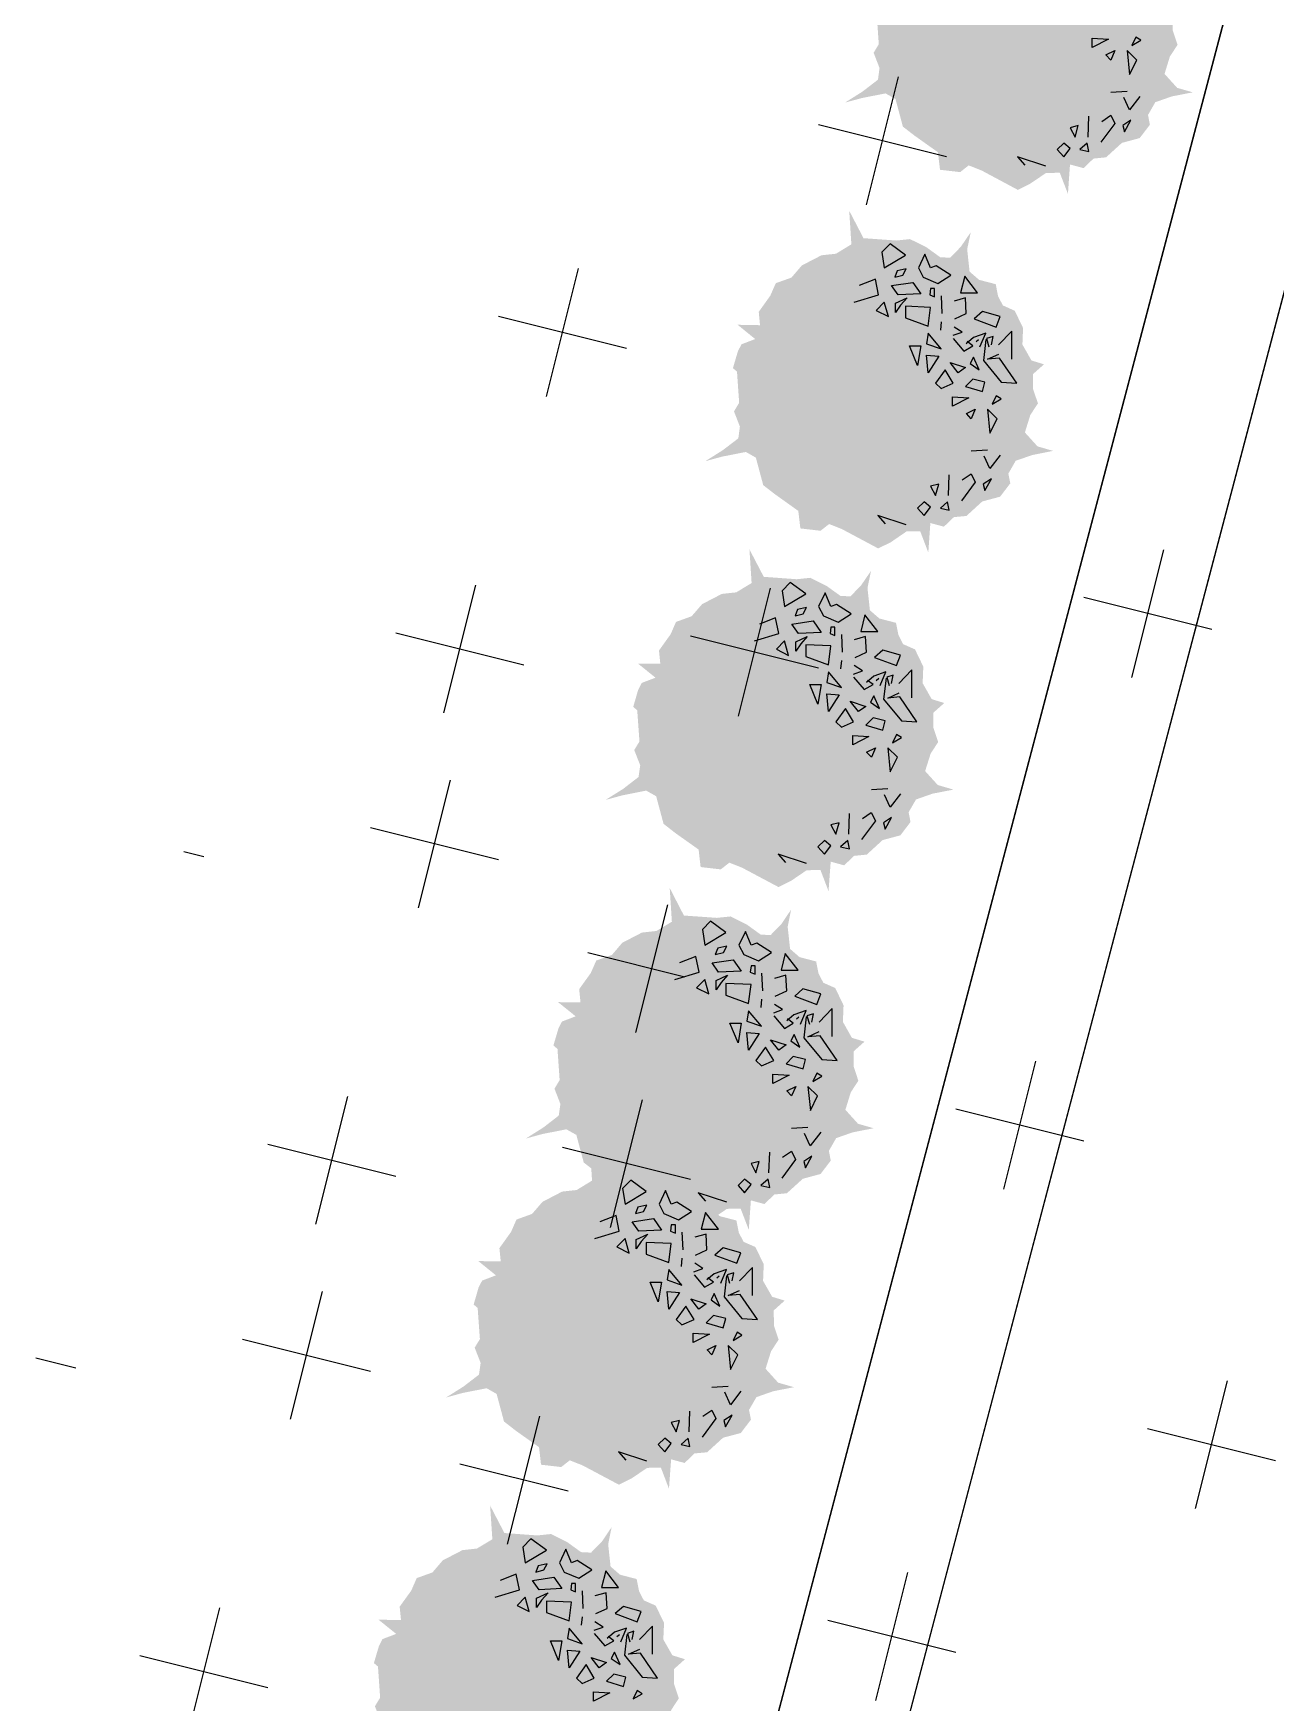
# Model space of a CAD drawing. Header units: millimetres. Extents: x 1933 to 24107, y 1228 to 18074.
# Drawn here: x 3935 to 5430, y 9689 to 11700 of the extents above; entities that cross this region are included whole.
import ezdxf

# ---------------------------------------------------------------- set-up
doc = ezdxf.new("R2010")
doc.units = ezdxf.units.MM
doc.layers.add('marc det', color=74, linetype='Continuous', lineweight=18)

msp = doc.modelspace()

# ---------------------------------------------------------------- hatches: boundary and pattern name
h = msp.add_hatch()
h.set_pattern_fill('CROSS', color=92, scale=50, angle=75.9543, style=0)
h.set_pattern_definition([(75.9543, (117758.94, -400964.55), (-230.95161, 385.06344), [158.75, -476.25]), (165.9543, (117855.2, -400906.8), (-385.06344, -230.95161), [158.75, -476.25])])
h.paths.add_polyline_path([(6337.3, 18073.6), (3983.1, 10004.2), (4310.6, 9915.5, 0.425509), (4781.4, 10237.2), (5123.8, 11376.4), (6728.2, 17069.7, 0.355067)])
h = msp.add_hatch()
h.set_pattern_fill('CROSS', color=92, scale=50, angle=75.9543, style=0)
h.set_pattern_definition([(75.9543, (115709.1, -407736.82), (-230.95161, 385.06344), [158.75, -476.25]), (165.9543, (115805.37, -407679.08), (-385.06344, -230.95161), [158.75, -476.25])])
h.paths.add_polyline_path([(4287.4, 11301.4), (1933.3, 3232), (2260.8, 3143.2, 0.425509), (2731.5, 3465), (3074, 4604.1), (4678.3, 10297.5, 0.355067)])
at = {"layer": 'marc det'}
for points in [[(4972.9, 11620.9), (4981.8, 11587.6), (4995.9, 11576.7), (5024, 11556.7), (5026.5, 11535.6), (5050.8, 11532.8), (5061, 11540.9), (5076.5, 11534.8), (5120.2, 11511.4), (5135.3, 11519), (5154.2, 11531.8), (5170.7, 11532), (5180.5, 11506.6), (5183, 11542), (5199.3, 11537.6), (5211.3, 11549.1), (5226.4, 11550.6), (5245.5, 11568), (5266.9, 11573.8), (5279.2, 11589.9), (5276.9, 11601.6), (5285.7, 11617), (5305.7, 11624), (5330.8, 11628.9), (5312, 11634.3), (5296.8, 11651.1), (5303.3, 11672.2), (5312.5, 11686.1), (5306.7, 11703.3), (5306.7, 11721.5), (5319.8, 11733.2), (5304.7, 11737.8), (5293.8, 11757), (5294.6, 11776.9), (5284.6, 11797.8), (5270.3, 11804.1), (5264.5, 11815.1), (5261.7, 11829.8), (5241.7, 11835), (5230.2, 11844.9), (5227.3, 11871.7), (5231.6, 11892.3), (5219.6, 11874.7), (5206.8, 11861.6), (5194.8, 11862.2), (5178.2, 11874.2), (5158.4, 11884), (5142.2, 11882.3), (5102.5, 11885.1), (5085.3, 11918.3), (5087.9, 11877.7), (5069.4, 11866.5), (5051.9, 11864.6), (5028.2, 11852.3), (5015.7, 11837.7), (4996.9, 11830.9), (4990.3, 11815.9), (4976.4, 11796.5), (4977.9, 11780.4), (4951, 11780.8), (4972.1, 11763.7), (4955.6, 11757.4), (4951.3, 11748.9), (4945.3, 11728.6), (4950.2, 11724.4), (4952.8, 11686.9), (4946.6, 11676.5), (4953.7, 11658.2), (4951.8, 11644.1), (4933.2, 11629.8), (4912.1, 11616.5), (4932.4, 11622), (4960.9, 11627.6)], [(4804.8, 11188.9), (4813.7, 11155.7), (4827.8, 11144.8), (4855.9, 11124.7), (4858.4, 11103.6), (4882.7, 11100.8), (4893, 11108.9), (4908.4, 11102.8), (4952.1, 11079.5), (4967.3, 11087), (4986.1, 11099.9), (5002.7, 11100.1), (5012.4, 11074.6), (5014.9, 11110.1), (5031.2, 11105.7), (5043.2, 11117.2), (5058.3, 11118.6), (5077.4, 11136.1), (5098.8, 11141.8), (5111.1, 11157.9), (5108.8, 11169.6), (5117.6, 11185.1), (5137.6, 11192), (5162.7, 11197), (5143.9, 11202.4), (5128.7, 11219.2), (5135.2, 11240.2), (5144.4, 11254.2), (5138.6, 11271.3), (5138.6, 11289.6), (5151.7, 11301.3), (5136.6, 11305.9), (5125.7, 11325.1), (5126.5, 11345), (5116.5, 11365.8), (5102.2, 11372.2), (5096.4, 11383.2), (5093.6, 11397.8), (5073.6, 11403), (5062.1, 11412.9), (5059.2, 11439.8), (5063.5, 11460.4), (5051.5, 11442.8), (5038.7, 11429.6), (5026.7, 11430.3), (5010.1, 11442.3), (4990.4, 11452.1), (4974.1, 11450.4), (4934.4, 11453.2), (4917.2, 11486.3), (4919.8, 11445.8), (4901.3, 11434.5), (4883.8, 11432.6), (4860.2, 11420.4), (4847.6, 11405.7), (4828.8, 11399), (4822.2, 11384), (4808.3, 11364.5), (4809.8, 11348.4), (4782.9, 11348.9), (4804, 11331.7), (4787.5, 11325.4), (4783.2, 11317), (4777.2, 11296.7), (4782.1, 11292.5), (4784.7, 11254.9), (4778.5, 11244.6), (4785.6, 11226.2), (4783.7, 11212.1), (4765.1, 11197.9), (4744, 11184.6), (4764.3, 11190.1), (4792.8, 11195.7)], [(4684.8, 10781), (4693.7, 10747.8), (4707.7, 10736.8), (4735.9, 10716.8), (4738.3, 10695.7), (4762.6, 10692.9), (4772.9, 10701), (4788.3, 10694.9), (4832.1, 10671.6), (4847.2, 10679.1), (4866, 10691.9), (4882.6, 10692.1), (4892.3, 10666.7), (4894.9, 10702.2), (4911.1, 10697.8), (4923.1, 10709.2), (4938.3, 10710.7), (4957.4, 10728.2), (4978.8, 10733.9), (4991, 10750), (4988.7, 10761.7), (4997.6, 10777.1), (5017.5, 10784.1), (5042.7, 10789), (5023.8, 10794.5), (5008.6, 10811.3), (5015.2, 10832.3), (5024.3, 10846.3), (5018.6, 10863.4), (5018.5, 10881.6), (5031.6, 10893.3), (5016.5, 10898), (5005.6, 10917.1), (5006.4, 10937.1), (4996.4, 10957.9), (4982.1, 10964.2), (4976.4, 10975.3), (4973.5, 10989.9), (4953.5, 10995.1), (4942.1, 11005), (4939.2, 11031.8), (4943.4, 11052.4), (4931.4, 11034.9), (4918.6, 11021.7), (4906.6, 11022.4), (4890, 11034.3), (4870.3, 11044.1), (4854, 11042.4), (4814.3, 11045.3), (4797.1, 11078.4), (4799.7, 11037.8), (4781.2, 11026.6), (4763.8, 11024.7), (4740.1, 11012.4), (4727.5, 10997.8), (4708.7, 10991), (4702.2, 10976.1), (4688.2, 10956.6), (4689.8, 10940.5), (4662.8, 10940.9), (4684, 10923.8), (4667.4, 10917.5), (4663.1, 10909.1), (4657.2, 10888.7), (4662, 10884.5), (4664.7, 10847), (4658.4, 10836.6), (4665.6, 10818.3), (4663.6, 10804.2), (4645.1, 10789.9), (4623.9, 10776.6), (4644.2, 10782.1), (4672.8, 10787.8)], [(4588.7, 10373.1), (4597.6, 10339.8), (4611.6, 10328.9), (4639.8, 10308.9), (4642.3, 10287.8), (4666.6, 10284.9), (4676.8, 10293), (4692.3, 10287), (4736, 10263.6), (4751.1, 10271.2), (4770, 10284), (4786.5, 10284.2), (4796.3, 10258.8), (4798.8, 10294.2), (4815.1, 10289.8), (4827.1, 10301.3), (4842.2, 10302.8), (4861.3, 10320.2), (4882.7, 10326), (4895, 10342.1), (4892.7, 10353.8), (4901.5, 10369.2), (4921.5, 10376.2), (4946.6, 10381.1), (4927.8, 10386.5), (4912.6, 10403.3), (4919.1, 10424.4), (4928.2, 10438.3), (4922.5, 10455.5), (4922.5, 10473.7), (4935.6, 10485.4), (4920.4, 10490), (4909.6, 10509.2), (4910.4, 10529.1), (4900.4, 10550), (4886.1, 10556.3), (4880.3, 10567.3), (4877.4, 10582), (4857.4, 10587.2), (4846, 10597.1), (4843.1, 10623.9), (4847.3, 10644.5), (4835.4, 10626.9), (4822.5, 10613.7), (4810.6, 10614.4), (4794, 10626.4), (4774.2, 10636.2), (4758, 10634.5), (4718.2, 10637.3), (4701.1, 10670.5), (4703.7, 10629.9), (4685.1, 10618.7), (4667.7, 10616.8), (4644, 10604.5), (4631.5, 10589.8), (4612.7, 10583.1), (4606.1, 10568.1), (4592.1, 10548.6), (4593.7, 10532.6), (4566.7, 10533), (4587.9, 10515.9), (4571.4, 10509.6), (4567.1, 10501.1), (4561.1, 10480.8), (4566, 10476.6), (4568.6, 10439.1), (4562.4, 10428.7), (4569.5, 10410.3), (4567.5, 10396.3), (4549, 10382), (4527.9, 10368.7), (4548.2, 10374.2), (4576.7, 10379.8)], [(4492.7, 10061.1), (4501.6, 10027.9), (4515.6, 10016.9), (4543.8, 9996.9), (4546.2, 9975.8), (4570.5, 9973), (4580.8, 9981.1), (4596.2, 9975), (4640, 9951.7), (4655.1, 9959.2), (4673.9, 9972), (4690.5, 9972.3), (4700.2, 9946.8), (4702.8, 9982.3), (4719, 9977.9), (4731, 9989.4), (4746.2, 9990.8), (4765.3, 10008.3), (4786.7, 10014), (4798.9, 10030.1), (4796.6, 10041.8), (4805.5, 10057.2), (4825.4, 10064.2), (4850.6, 10069.2), (4831.7, 10074.6), (4816.5, 10091.4), (4823.1, 10112.4), (4832.2, 10126.4), (4826.5, 10143.5), (4826.4, 10161.7), (4839.5, 10173.5), (4824.4, 10178.1), (4813.5, 10197.2), (4814.3, 10217.2), (4804.3, 10238), (4790, 10244.3), (4784.3, 10255.4), (4781.4, 10270), (4761.4, 10275.2), (4749.9, 10285.1), (4747, 10311.9), (4751.3, 10332.5), (4739.3, 10315), (4726.5, 10301.8), (4714.5, 10302.5), (4697.9, 10314.4), (4678.2, 10324.2), (4661.9, 10322.6), (4622.2, 10325.4), (4605, 10358.5), (4607.6, 10318), (4589.1, 10306.7), (4571.7, 10304.8), (4548, 10292.5), (4535.4, 10277.9), (4516.6, 10271.1), (4510.1, 10256.2), (4496.1, 10236.7), (4497.7, 10220.6), (4470.7, 10221.1), (4491.9, 10203.9), (4475.3, 10197.6), (4471, 10189.2), (4465.1, 10168.8), (4469.9, 10164.6), (4472.6, 10127.1), (4466.3, 10116.8), (4473.5, 10098.4), (4471.5, 10084.3), (4452.9, 10070), (4431.8, 10056.7), (4452.1, 10062.3), (4480.7, 10067.9)], [(4372.6, 9629.2), (4381.5, 9595.9), (4395.5, 9585), (4423.7, 9565), (4426.2, 9543.9), (4450.4, 9541.1), (4460.7, 9549.2), (4476.2, 9543.1), (4519.9, 9519.7), (4535, 9527.3), (4553.9, 9540.1), (4570.4, 9540.3), (4580.2, 9514.9), (4582.7, 9550.3), (4599, 9545.9), (4611, 9557.4), (4626.1, 9558.9), (4645.2, 9576.3), (4666.6, 9582.1), (4678.9, 9598.2), (4676.6, 9609.9), (4685.4, 9625.3), (4705.4, 9632.3), (4730.5, 9637.2), (4711.6, 9642.6), (4696.5, 9659.4), (4703, 9680.5), (4712.1, 9694.4), (4706.4, 9711.6), (4706.4, 9729.8), (4719.5, 9741.5), (4704.3, 9746.2), (4693.4, 9765.3), (4694.3, 9785.2), (4684.2, 9806.1), (4669.9, 9812.4), (4664.2, 9823.4), (4661.3, 9838.1), (4641.3, 9843.3), (4629.9, 9853.2), (4627, 9880), (4631.2, 9900.6), (4619.3, 9883), (4606.4, 9869.9), (4594.4, 9870.5), (4577.8, 9882.5), (4558.1, 9892.3), (4541.8, 9890.6), (4502.1, 9893.5), (4484.9, 9926.6), (4487.6, 9886), (4469, 9874.8), (4451.6, 9872.9), (4427.9, 9860.6), (4415.4, 9846), (4396.5, 9839.2), (4390, 9824.2), (4376, 9804.8), (4377.6, 9788.7), (4350.6, 9789.1), (4371.8, 9772), (4355.2, 9765.7), (4351, 9757.2), (4345, 9736.9), (4349.9, 9732.7), (4352.5, 9695.2), (4346.2, 9684.8), (4353.4, 9666.5), (4351.4, 9652.4), (4332.9, 9638.1), (4311.8, 9624.8), (4332, 9630.3), (4360.6, 9635.9)]]:
    msp.add_hatch(color=102, dxfattribs=at).paths.add_polyline_path(points)

# ---------------------------------------------------------------- linework, layer by layer
for p, q in [((6994.3, 17890.7), (3041.8, 2880.8)), ((7146.7, 17867.5), (3194.3, 2857.7))]:
    msp.add_line(p, q)
at = {"color": 96}
for p, q in [((5209.6, 11682.8), (5209.6, 11694.1)), ((5209.6, 11694.1), (5229.2, 11692.8)), ((5229.2, 11692.8), (5209.6, 11682.8)), ((5262.4, 11695.4), (5257.5, 11685.3)), ((5257.5, 11685.3), (5268.3, 11691.6)), ((5268.3, 11691.6), (5262.4, 11695.4)), ((5226.3, 11674), (5237, 11679.1)), ((5232.1, 11667.8), (5226.3, 11674)), ((5237, 11679.1), (5232.1, 11667.8)), ((5251.7, 11679.1), (5254.6, 11650.2)), ((5263.4, 11667.8), (5251.7, 11679.1)), ((5254.6, 11650.2), (5263.4, 11667.8)), ((5232.1, 11628.9), (5251.7, 11630.2)), ((5254.5, 11607.7), (5247.6, 11622.7)), ((5267.2, 11624), (5254.5, 11607.7)), ((5193, 11588.8), (5183.2, 11586.3)), ((5183.2, 11586.3), (5189.1, 11575)), ((5189.1, 11575), (5193, 11588.8)), ((5204.7, 11575), (5205.7, 11600.1)), ((5236.9, 11591.4), (5220.3, 11568.8)), ((5221.2, 11593.9), (5232, 11601.4)), ((5232, 11601.4), (5236.9, 11591.4)), ((5256.4, 11595.2), (5246.6, 11588.9)), ((5246.6, 11588.9), (5248.6, 11581.4)), ((5248.6, 11581.4), (5256.4, 11595.2)), ((5175.4, 11567.5), (5167.6, 11560)), ((5183.2, 11561.3), (5175.4, 11567.5)), ((5203.8, 11567.5), (5195, 11560)), ((5205.7, 11557.5), (5203.8, 11567.5)), ((5119.7, 11551.2), (5128.5, 11541.2)), ((5153.9, 11539.9), (5119.7, 11551.2)), ((5167.6, 11560), (5175.4, 11551.2)), ((5175.4, 11551.2), (5183.2, 11561.3)), ((5195, 11560), (5205.7, 11557.5)), ((4966.3, 11446.4), (4956.5, 11436.4)), ((4984.8, 11432.6), (4966.3, 11446.4)), ((4956.5, 11436.4), (4959.4, 11417.6)), ((4959.4, 11417.6), (4984.8, 11432.6)), ((5008.3, 11433.8), (5000.5, 11417.6)), ((5015.1, 11417.6), (5008.3, 11433.8)), ((4948.7, 11403.8), (4929.1, 11396.3)), ((4952.6, 11385), (4948.7, 11403.8)), ((4975.1, 11413.8), (4972.1, 11406.3)), ((4972.1, 11406.3), (4981.9, 11408.8)), ((4985.8, 11416.3), (4975.1, 11413.8)), ((4981.9, 11408.8), (4985.8, 11416.3)), ((5000.5, 11417.6), (5006.4, 11406.3)), ((5006.4, 11406.3), (5023.9, 11398.8)), ((5022, 11420.1), (5015.1, 11417.6)), ((5039.6, 11408.8), (5022, 11420.1)), ((5023.9, 11398.8), (5039.6, 11408.8)), ((5056.2, 11407.5), (5051.3, 11387.5)), ((5071.8, 11387.5), (5056.2, 11407.5)), ((4923.3, 11376.2), (4952.6, 11385)), ((4968.2, 11396.3), (4993.6, 11400)), ((4976.1, 11385), (4968.2, 11396.3)), ((4973.1, 11375), (4986.8, 11381.2)), ((5003.4, 11386.2), (4976.1, 11385)), ((4986.8, 11381.2), (4979, 11372.4)), ((4993.6, 11400), (5003.4, 11386.2)), ((5015.1, 11392.5), (5014.2, 11385)), ((5014.2, 11385), (5020, 11382.5)), ((5020, 11392.5), (5015.1, 11392.5)), ((5020, 11382.5), (5020, 11392.5)), ((5027.8, 11383.7), (5028.8, 11362.4)), ((5057, 11381.3), (5043.4, 11377.5)), ((5051.3, 11387.5), (5071.8, 11387.5)), ((5058, 11362.5), (5057, 11381.3)), ((4959.4, 11376.2), (4949.6, 11366.2)), ((4949.6, 11366.2), (4964.3, 11358.7)), ((4964.3, 11358.7), (4959.4, 11376.2)), ((4973.1, 11363.7), (4973.1, 11375)), ((4979, 11372.4), (4973.1, 11363.7)), ((4984.8, 11371.2), (4984.8, 11357.4)), ((5015.1, 11369.9), (4984.8, 11371.2)), ((5012.2, 11347.4), (5015.1, 11369.9)), ((5044.3, 11356.2), (5058, 11362.5)), ((5077.6, 11365), (5067.8, 11356.2)), ((5099.1, 11358.7), (5077.6, 11365)), ((4984.8, 11357.4), (5012.2, 11347.4)), ((5027.8, 11352.4), (5026.9, 11342.4)), ((5053.1, 11339.9), (5043.4, 11346.2)), ((5067.8, 11356.2), (5094.2, 11346.2)), ((5094.2, 11346.2), (5099.1, 11358.7)), ((5112.8, 11341.2), (5097.1, 11324.9)), ((5112.8, 11307.3), (5112.8, 11341.2)), ((4999.5, 11299.8), (4989.7, 11323.6)), ((4989.7, 11323.6), (5003.4, 11323.6)), ((5003.4, 11323.6), (4999.5, 11299.8)), ((5012.2, 11338.6), (5010.3, 11326.1)), ((5010.3, 11326.1), (5027.8, 11319.8)), ((5027.8, 11319.8), (5012.2, 11338.6)), ((5042.4, 11336.2), (5053.1, 11339.9)), ((5042.5, 11332.3), (5055.2, 11317.3)), ((5055.2, 11317.3), (5066, 11323.6)), ((5066.8, 11333.7), (5058, 11326.1)), ((5066, 11323.6), (5059.1, 11328.6)), ((5081.5, 11338.7), (5066.8, 11333.7)), ((5069.9, 11328.6), (5072.8, 11331.1)), ((5074.6, 11322.4), (5081.5, 11338.7)), ((5081.6, 11331.1), (5078.7, 11306)), ((5090.3, 11334.9), (5082.5, 11332.4)), ((5082.5, 11332.4), (5085.4, 11322.4)), ((5088.3, 11324.9), (5090.3, 11334.9)), ((5010.3, 11312.3), (5024.9, 11311)), ((5012.2, 11291), (5010.3, 11312.3)), ((5024.9, 11311), (5012.2, 11291)), ((5048.4, 11291), (5038.6, 11303.5)), ((5038.6, 11303.5), (5057.2, 11297.3)), ((5067, 11309.8), (5063, 11302.3)), ((5063, 11302.3), (5073.8, 11294.7)), ((5073.8, 11294.7), (5067, 11309.8)), ((5078.7, 11306), (5100.2, 11279.7)), ((5083.6, 11307.3), (5097.3, 11313.5)), ((5098.2, 11308.5), (5083.6, 11307.3)), ((5118.8, 11278.5), (5098.2, 11308.5)), ((5032.7, 11294.7), (5021, 11278.5)), ((5042.5, 11278.5), (5032.7, 11294.7)), ((5057.2, 11297.3), (5048.4, 11291)), ((5066, 11283.5), (5057.2, 11274.7)), ((5080.6, 11279.7), (5066, 11283.5)), ((5021, 11278.5), (5027.8, 11272.2)), ((5027.8, 11272.2), (5042.5, 11278.5)), ((5041.5, 11250.9), (5041.5, 11262.2)), ((5041.5, 11262.2), (5061.1, 11260.9)), ((5061.1, 11260.9), (5041.5, 11250.9)), ((5057.2, 11274.7), (5077.7, 11268.4)), ((5077.7, 11268.4), (5080.6, 11279.7)), ((5094.3, 11263.4), (5089.4, 11253.4)), ((5100.2, 11259.7), (5094.3, 11263.4)), ((5100.2, 11279.7), (5118.8, 11278.5)), ((5058.2, 11242.1), (5068.9, 11247.1)), ((5064, 11235.8), (5058.2, 11242.1)), ((5068.9, 11247.1), (5064, 11235.8)), ((5083.6, 11247.1), (5086.5, 11218.3)), ((5095.3, 11235.8), (5083.6, 11247.1)), ((5089.4, 11253.4), (5100.2, 11259.7)), ((5086.5, 11218.3), (5095.3, 11235.8)), ((5064, 11197), (5083.6, 11198.2)), ((5086.4, 11175.8), (5079.5, 11190.8)), ((5099.1, 11192), (5086.4, 11175.8)), ((5036.7, 11143.1), (5037.6, 11168.2)), ((5068.8, 11159.5), (5052.2, 11136.9)), ((5053.1, 11162), (5063.9, 11169.5)), ((5063.9, 11169.5), (5068.8, 11159.5)), ((5088.3, 11163.2), (5078.6, 11157)), ((5080.5, 11149.4), (5088.3, 11163.2)), ((5024.9, 11156.9), (5015.1, 11154.4)), ((5015.1, 11154.4), (5021, 11143.1)), ((5021, 11143.1), (5024.9, 11156.9)), ((5078.6, 11157), (5080.5, 11149.4)), ((4951.6, 11119.3), (4960.4, 11109.3)), ((4985.8, 11108), (4951.6, 11119.3)), ((5007.3, 11135.6), (4999.5, 11128.1)), ((4999.5, 11128.1), (5007.3, 11119.3)), ((5015.1, 11129.3), (5007.3, 11135.6)), ((5007.3, 11119.3), (5015.1, 11129.3)), ((5035.7, 11135.6), (5026.9, 11128.1)), ((5026.9, 11128.1), (5037.6, 11125.6)), ((5037.6, 11125.6), (5035.7, 11135.6)), ((4846.2, 11038.5), (4836.4, 11028.4)), ((4836.4, 11028.4), (4839.4, 11009.6)), ((4839.4, 11009.6), (4864.8, 11024.7)), ((4864.8, 11024.7), (4846.2, 11038.5)), ((4888.2, 11025.9), (4880.4, 11009.6)), ((4895.1, 11009.6), (4888.2, 11025.9)), ((4855, 11005.9), (4852.1, 10998.3)), ((4852.1, 10998.3), (4861.8, 11000.9)), ((4865.7, 11008.4), (4855, 11005.9)), ((4861.8, 11000.9), (4865.7, 11008.4)), ((4880.4, 11009.6), (4886.3, 10998.3)), ((4886.3, 10998.3), (4903.9, 10990.8)), ((4901.9, 11012.1), (4895.1, 11009.6)), ((4919.5, 11000.9), (4901.9, 11012.1)), ((4903.9, 10990.8), (4919.5, 11000.9)), ((4936.1, 10999.6), (4931.2, 10979.5)), ((4951.8, 10979.5), (4936.1, 10999.6)), ((4828.6, 10995.8), (4809.1, 10988.3)), ((4832.5, 10977), (4828.6, 10995.8)), ((4848.2, 10988.3), (4873.6, 10992.1)), ((4856, 10977), (4848.2, 10988.3)), ((4883.3, 10978.3), (4856, 10977)), ((4873.6, 10992.1), (4883.3, 10978.3)), ((4895.1, 10984.6), (4894.1, 10977)), ((4900, 10984.6), (4895.1, 10984.6)), ((4900, 10974.5), (4900, 10984.6)), ((4931.2, 10979.5), (4951.8, 10979.5)), ((4803.2, 10968.3), (4832.5, 10977)), ((4839.4, 10968.3), (4829.6, 10958.2)), ((4829.6, 10958.2), (4844.3, 10950.7)), ((4844.3, 10950.7), (4839.4, 10968.3)), ((4853, 10967), (4866.7, 10973.3)), ((4853, 10955.7), (4853, 10967)), ((4858.9, 10964.5), (4853, 10955.7)), ((4866.7, 10973.3), (4858.9, 10964.5)), ((4864.8, 10963.2), (4864.8, 10949.5)), ((4895.1, 10962), (4864.8, 10963.2)), ((4892.2, 10939.4), (4895.1, 10962)), ((4894.1, 10977), (4900, 10974.5)), ((4907.8, 10975.8), (4908.8, 10954.5)), ((4937, 10973.3), (4923.3, 10969.6)), ((4938, 10954.5), (4937, 10973.3)), ((4864.8, 10949.5), (4892.2, 10939.4)), ((4907.8, 10944.5), (4906.8, 10934.4)), ((4933.1, 10932), (4923.3, 10938.3)), ((4924.3, 10948.3), (4938, 10954.5)), ((4957.5, 10957.1), (4947.7, 10948.3)), ((4947.7, 10948.3), (4974.1, 10938.3)), ((4979, 10950.8), (4957.5, 10957.1)), ((4974.1, 10938.3), (4979, 10950.8)), ((4892.2, 10930.7), (4890.2, 10918.1)), ((4890.2, 10918.1), (4907.8, 10911.9)), ((4907.8, 10911.9), (4892.2, 10930.7)), ((4922.3, 10928.2), (4933.1, 10932)), ((4922.5, 10924.4), (4935.2, 10909.4)), ((4946.8, 10925.7), (4938, 10918.2)), ((4945.9, 10915.6), (4939.1, 10920.6)), ((4961.4, 10930.7), (4946.8, 10925.7)), ((4949.8, 10920.6), (4952.8, 10923.2)), ((4954.6, 10914.5), (4961.4, 10930.7)), ((4961.6, 10923.2), (4958.6, 10898.1)), ((4970.2, 10927), (4962.4, 10924.5)), ((4962.4, 10924.5), (4965.3, 10914.5)), ((4968.3, 10917), (4970.2, 10927)), ((4992.7, 10933.2), (4977.1, 10917)), ((4992.7, 10899.4), (4992.7, 10933.2)), ((4879.4, 10891.8), (4869.7, 10915.6)), ((4869.7, 10915.6), (4883.3, 10915.6)), ((4883.3, 10915.6), (4879.4, 10891.8)), ((4890.2, 10904.4), (4904.9, 10903.1)), ((4892.2, 10883), (4890.2, 10904.4)), ((4904.9, 10903.1), (4892.2, 10883)), ((4935.2, 10909.4), (4945.9, 10915.6)), ((4946.9, 10901.8), (4943, 10894.3)), ((4953.7, 10886.8), (4946.9, 10901.8)), ((4958.6, 10898.1), (4980.1, 10871.8)), ((4963.5, 10899.3), (4977.2, 10905.6)), ((4978.2, 10900.6), (4963.5, 10899.3)), ((4998.7, 10870.5), (4978.2, 10900.6)), ((4912.7, 10886.8), (4900.9, 10870.5)), ((4922.5, 10870.5), (4912.7, 10886.8)), ((4928.3, 10883), (4918.5, 10895.6)), ((4918.5, 10895.6), (4937.1, 10889.3)), ((4937.1, 10889.3), (4928.3, 10883)), ((4943, 10894.3), (4953.7, 10886.8)), ((4900.9, 10870.5), (4907.8, 10864.2)), ((4907.8, 10864.2), (4922.5, 10870.5)), ((4945.9, 10875.5), (4937.1, 10866.7)), ((4937.1, 10866.7), (4957.6, 10860.5)), ((4960.6, 10871.8), (4945.9, 10875.5)), ((4957.6, 10860.5), (4960.6, 10871.8)), ((4980.1, 10871.8), (4998.7, 10870.5)), ((4921.5, 10842.9), (4921.5, 10854.2)), ((4921.5, 10854.2), (4941, 10853)), ((4941, 10853), (4921.5, 10842.9)), ((4938.1, 10834.2), (4948.8, 10839.2)), ((4948.8, 10839.2), (4944, 10827.9)), ((4963.5, 10839.2), (4966.4, 10810.4)), ((4975.2, 10827.9), (4963.5, 10839.2)), ((4974.3, 10855.5), (4969.4, 10845.4)), ((4969.4, 10845.4), (4980.1, 10851.7)), ((4980.1, 10851.7), (4974.3, 10855.5)), ((4944, 10827.9), (4938.1, 10834.2)), ((4966.4, 10810.4), (4975.2, 10827.9)), ((4944, 10789.1), (4963.5, 10790.3)), ((4966.3, 10767.8), (4959.5, 10782.9)), ((4979, 10784.1), (4966.3, 10767.8)), ((4916.6, 10735.2), (4917.6, 10760.2)), ((4933.1, 10754), (4943.8, 10761.5)), ((4943.8, 10761.5), (4948.7, 10751.5)), ((4904.9, 10748.9), (4895.1, 10746.4)), ((4895.1, 10746.4), (4900.9, 10735.2)), ((4900.9, 10735.2), (4904.9, 10748.9)), ((4948.7, 10751.5), (4932.1, 10729)), ((4968.3, 10755.3), (4958.5, 10749)), ((4958.5, 10749), (4960.4, 10741.5)), ((4960.4, 10741.5), (4968.3, 10755.3)), ((4887.3, 10727.7), (4879.4, 10720.1)), ((4879.4, 10720.1), (4887.3, 10711.4)), ((4895.1, 10721.4), (4887.3, 10727.7)), ((4887.3, 10711.4), (4895.1, 10721.4)), ((4915.6, 10727.7), (4906.8, 10720.1)), ((4906.8, 10720.1), (4917.6, 10717.6)), ((4917.6, 10717.6), (4915.6, 10727.7)), ((4831.5, 10711.4), (4840.3, 10701.3)), ((4865.7, 10700.1), (4831.5, 10711.4)), ((4750.2, 10630.5), (4740.4, 10620.5)), ((4740.4, 10620.5), (4743.3, 10601.7)), ((4743.3, 10601.7), (4768.7, 10616.7)), ((4768.7, 10616.7), (4750.2, 10630.5)), ((4792.2, 10618), (4784.4, 10601.7)), ((4799, 10601.7), (4792.2, 10618)), ((4758.9, 10597.9), (4756, 10590.4)), ((4769.7, 10600.4), (4758.9, 10597.9)), ((4765.8, 10592.9), (4769.7, 10600.4)), ((4784.4, 10601.7), (4790.2, 10590.4)), ((4805.9, 10604.2), (4799, 10601.7)), ((4823.5, 10592.9), (4805.9, 10604.2)), ((4732.6, 10587.9), (4713, 10580.4)), ((4736.5, 10569.1), (4732.6, 10587.9)), ((4752.1, 10580.4), (4777.5, 10584.1)), ((4759.9, 10569.1), (4752.1, 10580.4)), ((4756, 10590.4), (4765.8, 10592.9)), ((4777.5, 10584.1), (4787.3, 10570.4)), ((4790.2, 10590.4), (4807.8, 10582.9)), ((4799, 10576.6), (4798.1, 10569.1)), ((4803.9, 10576.6), (4799, 10576.6)), ((4803.9, 10566.6), (4803.9, 10576.6)), ((4807.8, 10582.9), (4823.5, 10592.9)), ((4840.1, 10591.7), (4835.2, 10571.6)), ((4855.7, 10571.6), (4840.1, 10591.7)), ((4707.1, 10560.3), (4736.5, 10569.1)), ((4743.3, 10560.3), (4733.5, 10550.3)), ((4748.2, 10542.8), (4743.3, 10560.3)), ((4757, 10559.1), (4770.7, 10565.3)), ((4757, 10547.8), (4757, 10559.1)), ((4762.9, 10556.6), (4757, 10547.8)), ((4787.3, 10570.4), (4759.9, 10569.1)), ((4770.7, 10565.3), (4762.9, 10556.6)), ((4798.1, 10569.1), (4803.9, 10566.6)), ((4811.7, 10567.8), (4812.7, 10546.5)), ((4840.9, 10565.4), (4827.2, 10561.6)), ((4835.2, 10571.6), (4855.7, 10571.6)), ((4841.9, 10546.6), (4840.9, 10565.4)), ((4733.5, 10550.3), (4748.2, 10542.8)), ((4768.7, 10555.3), (4768.7, 10541.5)), ((4799, 10554.1), (4768.7, 10555.3)), ((4768.7, 10541.5), (4796.1, 10531.5)), ((4796.1, 10531.5), (4799, 10554.1)), ((4811.7, 10536.5), (4810.8, 10526.5)), ((4828.2, 10540.3), (4841.9, 10546.6)), ((4861.5, 10549.1), (4851.7, 10540.3)), ((4851.7, 10540.3), (4878.1, 10530.3)), ((4883, 10542.9), (4861.5, 10549.1)), ((4878.1, 10530.3), (4883, 10542.9)), ((4796.1, 10522.7), (4794.1, 10510.2)), ((4811.7, 10503.9), (4796.1, 10522.7)), ((4826.3, 10520.3), (4837, 10524.1)), ((4826.4, 10516.5), (4839.1, 10501.4)), ((4837, 10524.1), (4827.2, 10530.3)), ((4850.7, 10517.8), (4841.9, 10510.3)), ((4865.4, 10522.8), (4850.7, 10517.8)), ((4858.5, 10506.5), (4865.4, 10522.8)), ((4874.2, 10519), (4866.3, 10516.5)), ((4866.3, 10516.5), (4869.3, 10506.5)), ((4872.2, 10509), (4874.2, 10519)), ((4896.6, 10525.3), (4881, 10509)), ((4896.6, 10491.5), (4896.6, 10525.3)), ((4783.4, 10483.9), (4773.6, 10507.7)), ((4773.6, 10507.7), (4787.3, 10507.7)), ((4787.3, 10507.7), (4783.4, 10483.9)), ((4794.1, 10510.2), (4811.7, 10503.9)), ((4794.1, 10496.4), (4808.8, 10495.2)), ((4796.1, 10475.1), (4794.1, 10496.4)), ((4839.1, 10501.4), (4849.9, 10507.7)), ((4849.9, 10507.7), (4843, 10512.7)), ((4853.8, 10512.7), (4856.7, 10515.2)), ((4865.5, 10515.2), (4862.6, 10490.1)), ((4867.5, 10491.4), (4881.1, 10497.7)), ((4808.8, 10495.2), (4796.1, 10475.1)), ((4816.6, 10478.9), (4804.9, 10462.6)), ((4826.4, 10462.6), (4816.6, 10478.9)), ((4832.3, 10475.1), (4822.5, 10487.6)), ((4822.5, 10487.6), (4841.1, 10481.4)), ((4841.1, 10481.4), (4832.3, 10475.1)), ((4850.8, 10493.9), (4846.9, 10486.4)), ((4846.9, 10486.4), (4857.7, 10478.9)), ((4857.7, 10478.9), (4850.8, 10493.9)), ((4862.6, 10490.1), (4884.1, 10463.8)), ((4882.1, 10492.6), (4867.5, 10491.4)), ((4902.7, 10462.6), (4882.1, 10492.6)), ((4804.9, 10462.6), (4811.7, 10456.3)), ((4811.7, 10456.3), (4826.4, 10462.6)), ((4849.9, 10467.6), (4841.1, 10458.8)), ((4841.1, 10458.8), (4861.6, 10452.6)), ((4864.5, 10463.8), (4849.9, 10467.6)), ((4861.6, 10452.6), (4864.5, 10463.8)), ((4884.1, 10463.8), (4902.7, 10462.6)), ((4825.4, 10435), (4825.4, 10446.3)), ((4825.4, 10446.3), (4845, 10445)), ((4845, 10445), (4825.4, 10435)), ((4878.2, 10447.5), (4873.3, 10437.5)), ((4873.3, 10437.5), (4884.1, 10443.8)), ((4884.1, 10443.8), (4878.2, 10447.5)), ((4842, 10426.2), (4852.8, 10431.2)), ((4847.9, 10420), (4842, 10426.2)), ((4852.8, 10431.2), (4847.9, 10420)), ((4867.5, 10431.2), (4870.4, 10402.4)), ((4879.2, 10420), (4867.5, 10431.2)), ((4870.4, 10402.4), (4879.2, 10420)), ((4847.9, 10381.1), (4867.5, 10382.4)), ((4883, 10376.2), (4870.3, 10359.9)), ((4870.3, 10359.9), (4863.4, 10374.9)), ((4808.8, 10341), (4799, 10338.5)), ((4799, 10338.5), (4804.9, 10327.2)), ((4804.9, 10327.2), (4808.8, 10341)), ((4820.5, 10327.2), (4821.5, 10352.3)), ((4852.7, 10343.6), (4836, 10321)), ((4837, 10346.1), (4847.8, 10353.6)), ((4847.8, 10353.6), (4852.7, 10343.6)), ((4872.2, 10347.4), (4862.4, 10341.1)), ((4862.4, 10341.1), (4864.4, 10333.6)), ((4864.4, 10333.6), (4872.2, 10347.4)), ((4654.1, 10318.6), (4644.3, 10308.5)), ((4672.7, 10304.8), (4654.1, 10318.6)), ((4791.2, 10319.7), (4783.4, 10312.2)), ((4799, 10313.4), (4791.2, 10319.7)), ((4819.6, 10319.7), (4810.8, 10312.2)), ((4821.5, 10309.7), (4819.6, 10319.7)), ((4644.3, 10308.5), (4647.3, 10289.7)), ((4647.3, 10289.7), (4672.7, 10304.8)), ((4696.1, 10306), (4688.3, 10289.7)), ((4703, 10289.7), (4696.1, 10306)), ((4735.5, 10303.4), (4744.3, 10293.4)), ((4769.7, 10292.1), (4735.5, 10303.4)), ((4783.4, 10312.2), (4791.2, 10303.4)), ((4791.2, 10303.4), (4799, 10313.4)), ((4810.8, 10312.2), (4821.5, 10309.7)), ((4636.5, 10275.9), (4616.9, 10268.4)), ((4640.4, 10257.1), (4636.5, 10275.9)), ((4662.9, 10286), (4660, 10278.5)), ((4660, 10278.5), (4669.7, 10281)), ((4673.6, 10288.5), (4662.9, 10286)), ((4669.7, 10281), (4673.6, 10288.5)), ((4688.3, 10289.7), (4694.2, 10278.5)), ((4694.2, 10278.5), (4711.8, 10270.9)), ((4709.8, 10292.2), (4703, 10289.7)), ((4727.4, 10281), (4709.8, 10292.2)), ((4711.8, 10270.9), (4727.4, 10281)), ((4744, 10279.7), (4739.1, 10259.7)), ((4759.7, 10259.7), (4744, 10279.7)), ((4611.1, 10248.4), (4640.4, 10257.1)), ((4656.1, 10268.4), (4681.5, 10272.2)), ((4663.9, 10257.1), (4656.1, 10268.4)), ((4691.2, 10258.4), (4663.9, 10257.1)), ((4681.5, 10272.2), (4691.2, 10258.4)), ((4703, 10264.7), (4702, 10257.1)), ((4702, 10257.1), (4707.9, 10254.6)), ((4707.9, 10264.7), (4703, 10264.7)), ((4707.9, 10254.6), (4707.9, 10264.7)), ((4715.7, 10255.9), (4716.7, 10234.6)), ((4739.1, 10259.7), (4759.7, 10259.7)), ((4647.3, 10248.4), (4637.5, 10238.3)), ((4637.5, 10238.3), (4652.1, 10230.8)), ((4652.1, 10230.8), (4647.3, 10248.4)), ((4660.9, 10247.1), (4674.6, 10253.4)), ((4660.9, 10235.8), (4660.9, 10247.1)), ((4666.8, 10244.6), (4660.9, 10235.8)), ((4674.6, 10253.4), (4666.8, 10244.6)), ((4672.7, 10243.4), (4672.7, 10229.6)), ((4703, 10242.1), (4672.7, 10243.4)), ((4700, 10219.5), (4703, 10242.1)), ((4744.9, 10253.5), (4731.2, 10249.7)), ((4732.2, 10228.4), (4745.9, 10234.7)), ((4745.9, 10234.7), (4744.9, 10253.5)), ((4765.4, 10237.2), (4755.6, 10228.4)), ((4786.9, 10230.9), (4765.4, 10237.2)), ((4672.7, 10229.6), (4700, 10219.5)), ((4715.7, 10224.6), (4714.7, 10214.5)), ((4741, 10212.1), (4731.2, 10218.4)), ((4755.6, 10228.4), (4782, 10218.4)), ((4782, 10218.4), (4786.9, 10230.9)), ((4687.3, 10171.9), (4677.6, 10195.7)), ((4677.6, 10195.7), (4691.2, 10195.7)), ((4691.2, 10195.7), (4687.3, 10171.9)), ((4700, 10210.8), (4698.1, 10198.3)), ((4698.1, 10198.3), (4715.7, 10192)), ((4715.7, 10192), (4700, 10210.8)), ((4730.2, 10208.3), (4741, 10212.1)), ((4730.4, 10204.5), (4743.1, 10189.5)), ((4743.1, 10189.5), (4753.8, 10195.7)), ((4754.6, 10205.8), (4745.9, 10198.3)), ((4753.8, 10195.7), (4747, 10200.8)), ((4769.3, 10210.8), (4754.6, 10205.8)), ((4757.7, 10200.8), (4760.7, 10203.3)), ((4762.5, 10194.6), (4769.3, 10210.8)), ((4769.4, 10203.3), (4766.5, 10178.2)), ((4778.1, 10207.1), (4770.3, 10204.6)), ((4770.3, 10204.6), (4773.2, 10194.6)), ((4776.2, 10197.1), (4778.1, 10207.1)), ((4800.6, 10213.3), (4785, 10197.1)), ((4800.6, 10179.5), (4800.6, 10213.3)), ((4698.1, 10184.5), (4712.8, 10183.2)), ((4700, 10163.2), (4698.1, 10184.5)), ((4712.8, 10183.2), (4700, 10163.2)), ((4736.2, 10163.2), (4726.4, 10175.7)), ((4726.4, 10175.7), (4745, 10169.4)), ((4754.8, 10182), (4750.9, 10174.4)), ((4750.9, 10174.4), (4761.6, 10166.9)), ((4761.6, 10166.9), (4754.8, 10182)), ((4766.5, 10178.2), (4788, 10151.9)), ((4771.4, 10179.5), (4785.1, 10185.7)), ((4786.1, 10180.7), (4771.4, 10179.5)), ((4806.6, 10150.6), (4786.1, 10180.7)), ((4720.6, 10166.9), (4708.8, 10150.6)), ((4730.4, 10150.6), (4720.6, 10166.9)), ((4745, 10169.4), (4736.2, 10163.2)), ((4753.8, 10155.6), (4745, 10146.9)), ((4768.5, 10151.9), (4753.8, 10155.6)), ((4708.8, 10150.6), (4715.7, 10144.4)), ((4715.7, 10144.4), (4730.4, 10150.6)), ((4729.4, 10123), (4729.4, 10134.3)), ((4729.4, 10134.3), (4748.9, 10133.1)), ((4745, 10146.9), (4765.5, 10140.6)), ((4765.5, 10140.6), (4768.5, 10151.9)), ((4782.2, 10135.6), (4777.3, 10125.6)), ((4788, 10131.8), (4782.2, 10135.6)), ((4788, 10151.9), (4806.6, 10150.6)), ((4748.9, 10133.1), (4729.4, 10123)), ((4746, 10114.3), (4756.7, 10119.3)), ((4751.8, 10108), (4746, 10114.3)), ((4756.7, 10119.3), (4751.8, 10108)), ((4771.4, 10119.3), (4774.3, 10090.5)), ((4783.1, 10108), (4771.4, 10119.3)), ((4777.3, 10125.6), (4788, 10131.8)), ((4774.3, 10090.5), (4783.1, 10108)), ((4751.8, 10069.2), (4771.4, 10070.4)), ((4774.2, 10047.9), (4767.4, 10063)), ((4786.9, 10064.2), (4774.2, 10047.9)), ((4724.5, 10015.3), (4725.5, 10040.3)), ((4741, 10034.1), (4751.7, 10041.7)), ((4751.7, 10041.7), (4756.6, 10031.6)), ((4776.2, 10035.4), (4766.4, 10029.1)), ((4768.3, 10021.6), (4776.2, 10035.4)), ((4712.8, 10029.1), (4703, 10026.5)), ((4703, 10026.5), (4708.8, 10015.3)), ((4708.8, 10015.3), (4712.8, 10029.1)), ((4756.6, 10031.6), (4740, 10009.1)), ((4766.4, 10029.1), (4768.3, 10021.6)), ((4695.2, 10007.8), (4687.3, 10000.2)), ((4687.3, 10000.2), (4695.2, 9991.5)), ((4703, 10001.5), (4695.2, 10007.8)), ((4695.2, 9991.5), (4703, 10001.5)), ((4723.5, 10007.8), (4714.7, 10000.2)), ((4714.7, 10000.2), (4725.5, 9997.7)), ((4725.5, 9997.7), (4723.5, 10007.8)), ((4639.4, 9991.5), (4648.2, 9981.4)), ((4673.6, 9980.2), (4639.4, 9991.5)), ((4534, 9886.6), (4524.3, 9876.6)), ((4524.3, 9876.6), (4527.2, 9857.8)), ((4527.2, 9857.8), (4552.6, 9872.8)), ((4552.6, 9872.8), (4534, 9886.6)), ((4576.1, 9874.1), (4568.3, 9857.8)), ((4582.9, 9857.8), (4576.1, 9874.1)), ((4542.8, 9854), (4539.9, 9846.5)), ((4553.6, 9856.5), (4542.8, 9854)), ((4549.7, 9849), (4553.6, 9856.5)), ((4568.3, 9857.8), (4574.1, 9846.5)), ((4589.7, 9860.3), (4582.9, 9857.8)), ((4607.3, 9849), (4589.7, 9860.3)), ((4516.4, 9844), (4496.9, 9836.5)), ((4520.3, 9825.2), (4516.4, 9844)), ((4536, 9836.5), (4561.4, 9840.2)), ((4543.8, 9825.2), (4536, 9836.5)), ((4539.9, 9846.5), (4549.7, 9849)), ((4561.4, 9840.2), (4571.2, 9826.5)), ((4574.1, 9846.5), (4591.7, 9839)), ((4582.9, 9832.7), (4581.9, 9825.2)), ((4587.8, 9832.7), (4582.9, 9832.7)), ((4587.8, 9822.7), (4587.8, 9832.7)), ((4591.7, 9839), (4607.3, 9849)), ((4624, 9847.8), (4619.1, 9827.7)), ((4639.6, 9827.7), (4624, 9847.8)), ((4491, 9816.4), (4520.3, 9825.2)), ((4527.2, 9816.4), (4517.4, 9806.4)), ((4532.1, 9798.9), (4527.2, 9816.4)), ((4540.9, 9815.2), (4554.6, 9821.5)), ((4540.9, 9803.9), (4540.9, 9815.2)), ((4546.7, 9812.7), (4540.9, 9803.9)), ((4571.2, 9826.5), (4543.8, 9825.2)), ((4554.6, 9821.5), (4546.7, 9812.7)), ((4581.9, 9825.2), (4587.8, 9822.7)), ((4595.6, 9824), (4596.6, 9802.7)), ((4624.8, 9821.5), (4611.1, 9817.8)), ((4619.1, 9827.7), (4639.6, 9827.7)), ((4625.8, 9802.7), (4624.8, 9821.5)), ((4517.4, 9806.4), (4532.1, 9798.9)), ((4552.6, 9811.4), (4552.6, 9797.6)), ((4582.9, 9810.2), (4552.6, 9811.4)), ((4552.6, 9797.6), (4580, 9787.6)), ((4580, 9787.6), (4582.9, 9810.2)), ((4595.6, 9792.6), (4594.6, 9782.6)), ((4612.1, 9796.5), (4625.8, 9802.7)), ((4645.3, 9805.2), (4635.6, 9796.5)), ((4635.6, 9796.5), (4662, 9786.4)), ((4666.8, 9799), (4645.3, 9805.2)), ((4662, 9786.4), (4666.8, 9799)), ((4580, 9778.8), (4578, 9766.3)), ((4595.6, 9760), (4580, 9778.8)), ((4610.1, 9776.4), (4620.9, 9780.2)), ((4610.3, 9772.6), (4623, 9757.5)), ((4620.9, 9780.2), (4611.1, 9786.4)), ((4634.6, 9773.9), (4625.8, 9766.4)), ((4649.2, 9778.9), (4634.6, 9773.9)), ((4642.4, 9762.6), (4649.2, 9778.9)), ((4658, 9775.2), (4650.2, 9772.6)), ((4650.2, 9772.6), (4653.2, 9762.6)), ((4656.1, 9765.1), (4658, 9775.2)), ((4680.5, 9781.4), (4664.9, 9765.1)), ((4680.5, 9747.6), (4680.5, 9781.4)), ((4567.3, 9740), (4557.5, 9763.8)), ((4557.5, 9763.8), (4571.2, 9763.8)), ((4571.2, 9763.8), (4567.3, 9740)), ((4578, 9766.3), (4595.6, 9760)), ((4578, 9752.5), (4592.7, 9751.3)), ((4580, 9731.2), (4578, 9752.5)), ((4623, 9757.5), (4633.7, 9763.8)), ((4633.7, 9763.8), (4626.9, 9768.8)), ((4637.6, 9768.8), (4640.6, 9771.3)), ((4649.4, 9771.3), (4646.5, 9746.3)), ((4651.3, 9747.5), (4665, 9753.8)), ((4592.7, 9751.3), (4580, 9731.2)), ((4600.5, 9735), (4588.8, 9718.7)), ((4610.3, 9718.7), (4600.5, 9735)), ((4616.2, 9731.2), (4606.4, 9743.7)), ((4606.4, 9743.7), (4624.9, 9737.5)), ((4624.9, 9737.5), (4616.2, 9731.2)), ((4634.7, 9750), (4630.8, 9742.5)), ((4630.8, 9742.5), (4641.6, 9735)), ((4641.6, 9735), (4634.7, 9750)), ((4646.5, 9746.3), (4668, 9719.9)), ((4666, 9748.8), (4651.3, 9747.5)), ((4686.5, 9718.7), (4666, 9748.8)), ((4588.8, 9718.7), (4595.6, 9712.4)), ((4595.6, 9712.4), (4610.3, 9718.7)), ((4633.7, 9723.7), (4624.9, 9714.9)), ((4624.9, 9714.9), (4645.5, 9708.7)), ((4648.4, 9719.9), (4633.7, 9723.7)), ((4645.5, 9708.7), (4648.4, 9719.9)), ((4668, 9719.9), (4686.5, 9718.7)), ((4609.3, 9691.1), (4609.3, 9702.4)), ((4609.3, 9702.4), (4628.9, 9701.1)), ((4628.9, 9701.1), (4609.3, 9691.1)), ((4662.1, 9703.7), (4657.2, 9693.6)), ((4657.2, 9693.6), (4668, 9699.9)), ((4668, 9699.9), (4662.1, 9703.7))]:
    msp.add_line(p, q, dxfattribs=at)
at = {"color": 92}
for p, q in [((5257.3, 10923.9), (5295.9, 11077.9)), ((5353.6, 10981.7), (5199.6, 11020.2)), ((5103.2, 10307.9), (5141.7, 10461.9)), ((5199.5, 10365.7), (5045.5, 10404.2)), ((5334.2, 9922.9), (5372.7, 10076.9)), ((5430.4, 9980.6), (5276.4, 10019.1)), ((4949.1, 9691.9), (4987.6, 9845.9)), ((5045.4, 9749.6), (4891.4, 9788.2))]:
    msp.add_line(p, q, dxfattribs=at)
msp.add_lwpolyline([(7146.7, 17867.5), (6994.3, 17890.7), (3041.8, 2880.8), (3194.3, 2857.7)], close=True)

doc.saveas('drawing.dxf')
